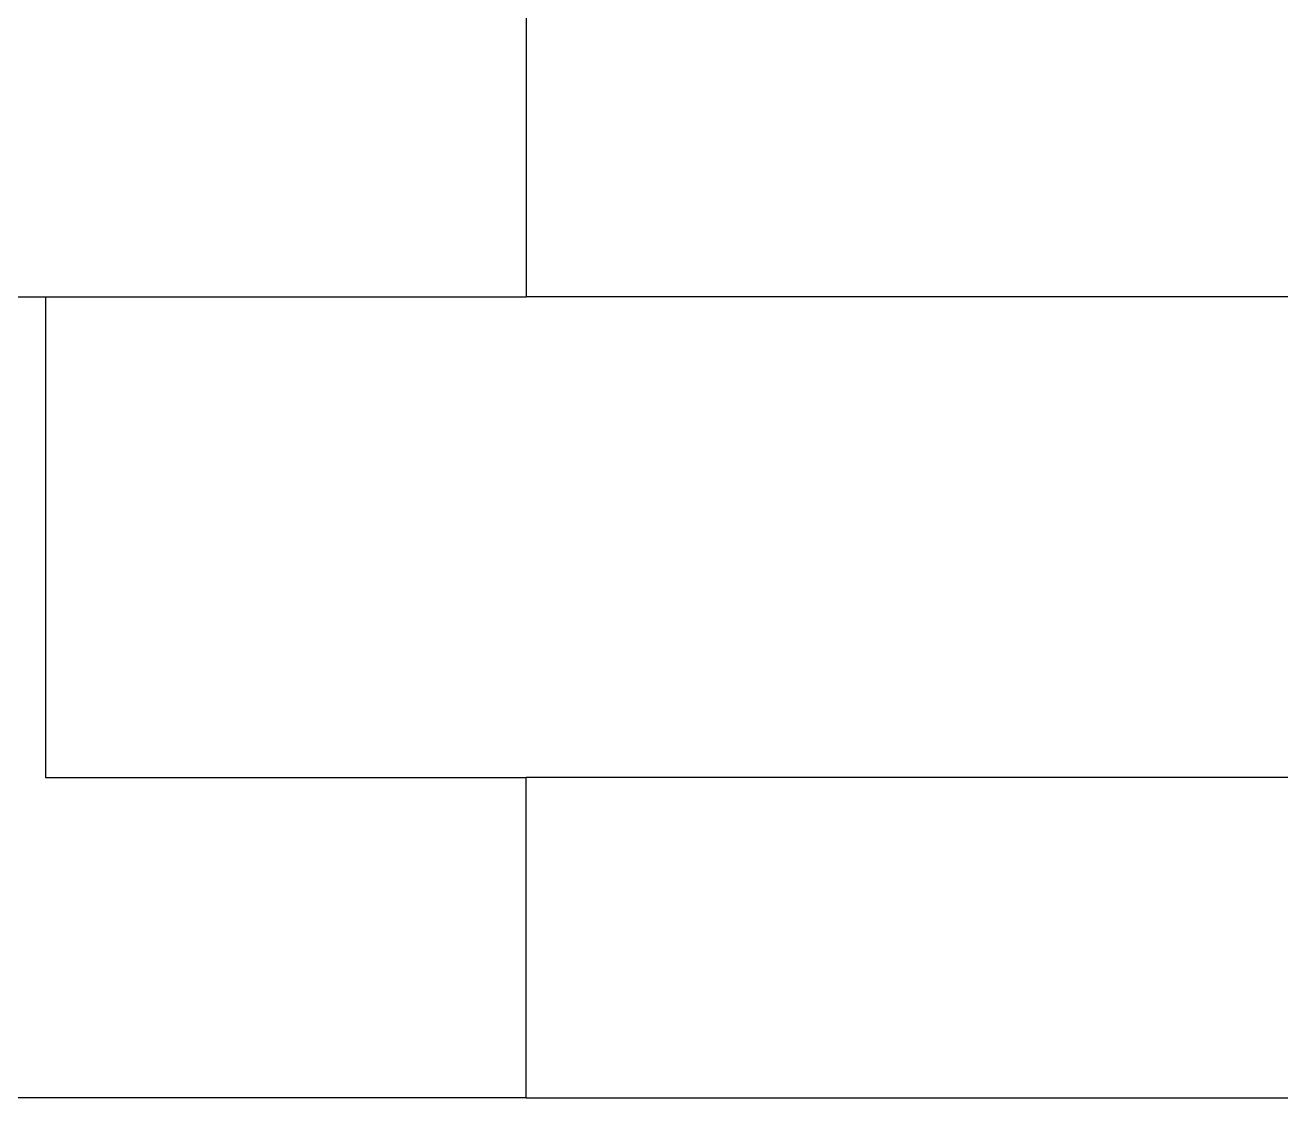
# Model space of a CAD drawing. Header units: inches. Extents: x 9636 to 21597, y -10243 to 557.
# Drawn here: x 13024.02 to 13029.39, y -8632.33 to -8627.75 of the extents above; entities that cross this region are included whole.
import ezdxf

# ---------------------------------------------------------------- set-up
doc = ezdxf.new("R2010")
doc.units = ezdxf.units.IN
doc.header["$MEASUREMENT"] = 0
doc.layers.add('Edges', color=7, linetype='Continuous')

# ---------------------------------------------------------------- blocks, each defined once
blk = doc.blocks.new('Porch Swing Bed Twin Size pl')
at = {"layer": 'Edges'}
for p, q in [((108.7694, 43.6719), (106.2694, 43.6719)), ((108.7694, 43.6719), (108.7694, 42.6719)), ((108.7694, 43.6719), (112.7694, 43.6719)), ((106.2694, 42.6719), (108.7694, 42.6719)), ((110.2694, 42.6719), (108.7694, 42.6719)), ((110.2694, 41.1719), (110.2694, 42.6719)), ((62.6603, 41.1719), (108.7694, 41.1719)), ((110.2694, 41.1719), (108.7694, 41.1719)), ((108.7694, 37.3274), (108.7694, 41.1719)), ((110.7694, 41.1719), (110.2694, 41.1719))]:
    blk.add_line(p, q, dxfattribs=at)

msp = doc.modelspace()

# ---------------------------------------------------------------- block references
at = {"xscale": 1.370056412249949, "yscale": 1.370056412249949, "zscale": 1.370056412249949, "rotation": 180}
msp.add_blockref('Porch Swing Bed Twin Size pl', (13175.186, -8572.5015), dxfattribs=at)

doc.saveas('drawing.dxf')
